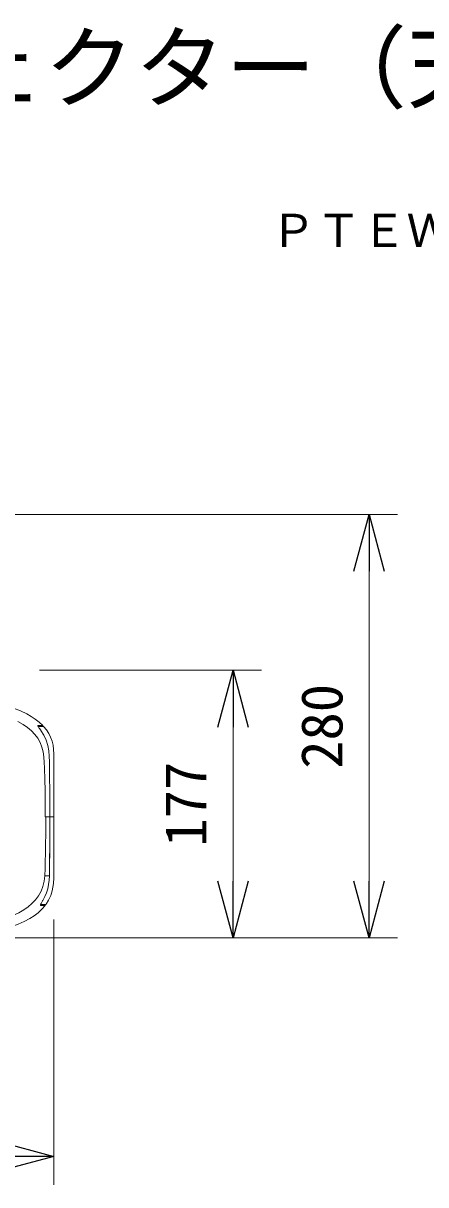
# Model space of a CAD drawing. Units: millimetres, scale not verified. Extents: x -63 to 62, y -56 to 57.
# Drawn here: x -12.4 to 5.3, y 5.6 to 56.8 of the extents above; entities that cross this region are included whole.
import ezdxf
from ezdxf.enums import TextEntityAlignment as Align

# ---------------------------------------------------------------- set-up
doc = ezdxf.new("R2010")
doc.units = ezdxf.units.MM
doc.header["$LTSCALE"] = 0.125
for name, color, linetype in [('0-0_0', 7, 'Continuous'), ('0-1_MOJI1', 7, 'Continuous'), ('0-3_TOUROKU', 7, 'Continuous')]:
    doc.layers.add(name, color=color, linetype=linetype)
doc.layers.add('0-4_SUNPO', color=3, linetype='Continuous', lineweight=18)
doc.layers.add('0-5_GAIKEI', color=1, linetype='Continuous', lineweight=18)
doc.styles.add('ＭＳ ゴシック', font='')
doc.styles.get('ＭＳ ゴシック').set_extended_font_data('MS Gothic')

# ---------------------------------------------------------------- blocks, each defined once
blk = doc.blocks.new('_Open30')
at = {"layer": '0-0_0'}
blk.add_line((0, 0), (-1, 0), dxfattribs=at)
blk.add_lwpolyline([(-1, 0.26795), (0, 0), (-1, -0.26795)], dxfattribs=at)
blk = doc.blocks.new('D4')
at = {"layer": '0-4_SUNPO'}
for p, q in [((18.1047, 204.7936), (18.1047, 193.0994)), ((53.4381, 204.7936), (53.4381, 193.0994)), ((50.9381, 194.3494), (20.6047, 194.3494))]:
    blk.add_line(p, q, dxfattribs=at)
at = {"layer": '0-4_SUNPO', "xscale": 2.5, "yscale": 2.5, "rotation": 180}
blk.add_blockref('_Open30', (18.1047, 194.3494), dxfattribs=at)
at = {"layer": '0-4_SUNPO', "xscale": 2.5, "yscale": 2.5}
blk.add_blockref('_Open30', (53.4381, 194.3494), dxfattribs=at)
at = {"layer": '0-4_SUNPO', "color": 7, "style": 'ＭＳ ゴシック'}
blk.add_text('530', height=1.833, dxfattribs=at).set_placement((33.8964, 194.9744), align=Align.BOTTOM_LEFT)
blk = doc.blocks.new('D1')
at = {"layer": '0-4_SUNPO'}
for p, q in [((46.2514, 222.6457), (68.5958, 222.6457)), ((67.3458, 206.479), (67.3458, 220.1457)), ((48.2381, 203.979), (68.5958, 203.979))]:
    blk.add_line(p, q, dxfattribs=at)
at = {"layer": '0-4_SUNPO', "xscale": 2.5, "yscale": 2.5}
for p, rotation in [((67.3458, 222.6457), 90), ((67.3458, 203.979), 270)]:
    blk.add_blockref('_Open30', p, dxfattribs=dict(at, rotation=rotation))
at = {"layer": '0-4_SUNPO', "color": 7, "style": 'ＭＳ ゴシック'}
blk.add_text('280', height=1.833, rotation=90, dxfattribs=at).set_placement((66.7208, 211.4373), align=Align.BOTTOM_LEFT)
blk = doc.blocks.new('D2')
at = {"layer": '0-4_SUNPO'}
for p, q in [((52.8047, 215.779), (62.5958, 215.779)), ((61.3458, 206.479), (61.3458, 213.279)), ((48.2381, 203.979), (62.5958, 203.979))]:
    blk.add_line(p, q, dxfattribs=at)
at = {"layer": '0-4_SUNPO', "xscale": 2.5, "yscale": 2.5}
for p, rotation in [((61.3458, 215.779), 90), ((61.3458, 203.979), 270)]:
    blk.add_blockref('_Open30', p, dxfattribs=dict(at, rotation=rotation))
at = {"layer": '0-4_SUNPO', "color": 7, "style": 'ＭＳ ゴシック'}
blk.add_text('177', height=1.833, rotation=90, dxfattribs=at).set_placement((60.7208, 208.004), align=Align.BOTTOM_LEFT)

msp = doc.modelspace()

# ---------------------------------------------------------------- linework, layer by layer
at = {"layer": '0-5_GAIKEI'}
for p, q in [((-12.4149, 25.8984), (-12.6519, 26.0351)), ((-12.2253, 25.767), (-12.4149, 25.8984)), ((-12.0489, 25.6186), (-12.2253, 25.767)), ((-11.903, 25.4665), (-12.0489, 25.6186)), ((-11.5679, 25.8237), (-11.7556, 25.8172)), ((-11.7089, 25.8188), (-11.7089, 25.8116)), ((-11.7061, 25.8116), (-11.6691, 25.8116)), ((-11.7756, 25.2978), (-11.903, 25.4665)), ((-11.6687, 25.1088), (-11.7756, 25.2978)), ((-11.588, 24.9059), (-11.6687, 25.1088)), ((-11.5341, 24.6918), (-11.588, 24.9059)), ((-11.5026, 24.4721), (-11.5341, 24.6918)), ((-11.4858, 24.2327), (-11.5026, 24.4721)), ((-11.4773, 23.9928), (-11.4858, 24.2327)), ((-11.0622, 19.3065), (-11.0622, 24.2331)), ((-11.4743, 23.9021), (-11.4773, 23.9928)), ((-11.4713, 23.8114), (-11.4743, 23.9021)), ((-11.4662, 23.643), (-11.4713, 23.8114)), ((-11.4615, 23.4746), (-11.4662, 23.643)), ((-11.4575, 23.3121), (-11.4615, 23.4746)), ((-11.4539, 23.1495), (-11.4575, 23.3121)), ((-11.4477, 22.8132), (-11.4539, 23.1495)), ((-11.4436, 22.4769), (-11.4477, 22.8132)), ((-11.4415, 22.1511), (-11.4436, 22.4769)), ((-11.4405, 21.8253), (-11.4415, 22.1511)), ((-11.4198, 21.8253), (-11.4405, 21.8253)), ((-11.4196, 21.8253), (-11.2384, 21.8253)), ((-11.2383, 21.8253), (-11.0622, 21.8253)), ((-11.2626, 19.2252), (-11.4738, 19.2252)), ((-11.6516, 17.9586), (-11.4639, 17.9586))]:
    msp.add_line(p, q, dxfattribs=at)
at = {"layer": '0-5_GAIKEI', "color": 7}
msp.add_line((-11.0622, 19.2252), (-11.0622, 24.4252), dxfattribs=at)
for points in [[(-11.5541, 25.8575), (-11.7124, 26.0079), (-11.8831, 26.1424), (-12.0636, 26.2623), (-12.2514, 26.3692), (-12.5397, 26.507), (-12.8377, 26.6235)], [(-11.0622, 24.4252), (-11.0637, 24.6145), (-11.0737, 24.8022), (-11.099, 24.9873), (-11.1435, 25.1692), (-11.2086, 25.3447), (-11.2925, 25.5101), (-11.3927, 25.6643), (-11.507, 25.8062)], [(-11.4091, 17.9786), (-11.2946, 18.161), (-11.2032, 18.3576), (-11.1366, 18.5668), (-11.1037, 18.729), (-11.0831, 18.8933), (-11.0764, 18.976), (-11.0711, 19.0591), (-11.0688, 19.1007), (-11.0666, 19.1422), (-11.0644, 19.1838), (-11.0622, 19.2252)], [(-18.2622, 16.4919), (-17.806, 16.4922), (-17.351, 16.4942), (-16.8969, 16.4995), (-16.4439, 16.5096), (-15.8423, 16.5331), (-15.2446, 16.5719), (-14.6519, 16.6307), (-14.2113, 16.691), (-13.7754, 16.7686), (-13.3451, 16.8674), (-12.9209, 16.9934), (-12.6439, 17.0955), (-12.3751, 17.2146), (-12.1164, 17.3542), (-11.9311, 17.4737), (-11.7565, 17.6074), (-11.5948, 17.7575), (-11.4481, 17.9263)], [(-11.4212, 17.9723), (-11.4216, 17.9723), (-11.5181, 17.9723)], [(-11.4639, 17.9586), (-11.4637, 17.9586), (-11.4635, 17.9586), (-11.4623, 17.9585), (-11.4612, 17.9584), (-11.4579, 17.9576), (-11.4548, 17.9564), (-11.452, 17.9546), (-11.4494, 17.9524), (-11.4473, 17.9498), (-11.4457, 17.9468), (-11.4446, 17.9437), (-11.444, 17.9404), (-11.444, 17.937), (-11.4445, 17.9337), (-11.4456, 17.9306), (-11.4472, 17.9276)], [(-11.4481, 17.9263), (-11.4476, 17.927), (-11.4472, 17.9276)], [(-11.439, 17.9723), (-11.4303, 17.9723), (-11.4215, 17.9723)], [(-11.4212, 17.9723), (-11.421, 17.9723), (-11.4208, 17.9723), (-11.4189, 17.9724), (-11.4169, 17.9728), (-11.4148, 17.9735), (-11.4129, 17.9747), (-11.4112, 17.9761), (-11.4097, 17.9778)], [(-11.4104, 17.9787), (-11.4103, 17.9787), (-11.4097, 17.9787), (-11.4091, 17.9786)], [(-11.4091, 17.9786), (-11.4094, 17.9782), (-11.4097, 17.9778)]]:
    msp.add_lwpolyline(points, dxfattribs=at)
at = {"layer": '0-5_GAIKEI'}
for points in [[(-11.7622, 25.8316), (-11.7654, 25.8424), (-11.7656, 25.8504), (-11.7644, 25.8534), (-11.7622, 25.8556)], [(-11.7622, 25.8556), (-11.7596, 25.8567), (-11.7563, 25.8571)], [(-11.632, 25.6364), (-11.6439, 25.6526), (-11.6558, 25.6687), (-11.6847, 25.7085), (-11.7118, 25.7469), (-11.7307, 25.7751), (-11.7467, 25.8009), (-11.7554, 25.8167), (-11.7618, 25.8305), (-11.762, 25.8311), (-11.7622, 25.8316)], [(-11.7563, 25.8571), (-11.7034, 25.8569), (-11.6511, 25.8567), (-11.6018, 25.8565), (-11.553, 25.8562)], [(-11.5192, 25.8115), (-11.556, 25.8116), (-11.5933, 25.8116), (-11.7089, 25.8116)], [(-11.2386, 21.8253), (-11.2416, 22.7979), (-11.2507, 23.7704), (-11.2539, 24.0136), (-11.2575, 24.2567), (-11.2638, 24.4996), (-11.2823, 24.741), (-11.3246, 24.9804), (-11.3968, 25.2129), (-11.4999, 25.432), (-11.632, 25.6364)], [(-11.5679, 25.8237), (-11.5678, 25.8237), (-11.5678, 25.8237), (-11.5677, 25.8237), (-11.5676, 25.8237), (-11.5673, 25.8237), (-11.567, 25.8238), (-11.5665, 25.8238), (-11.5663, 25.8238)], [(-11.553, 25.8562), (-11.5512, 25.8535), (-11.5498, 25.8504), (-11.5489, 25.8472), (-11.5486, 25.8438), (-11.5489, 25.8405), (-11.5497, 25.8373), (-11.551, 25.8342), (-11.5528, 25.8314), (-11.5551, 25.829), (-11.5577, 25.8269), (-11.5599, 25.8257), (-11.5622, 25.8248), (-11.5631, 25.8245), (-11.564, 25.8242), (-11.5647, 25.8241), (-11.5652, 25.824), (-11.5656, 25.8239), (-11.566, 25.8239), (-11.5662, 25.8238), (-11.5663, 25.8238)], [(-11.553, 25.8562), (-11.5536, 25.8569), (-11.5541, 25.8575)], [(-11.5194, 25.8115), (-11.5189, 25.8116), (-11.5184, 25.8116)], [(-11.5078, 25.8071), (-11.5094, 25.8087), (-11.5113, 25.8099), (-11.5133, 25.8108), (-11.5155, 25.8114), (-11.5168, 25.8116), (-11.518, 25.8116), (-11.5182, 25.8116), (-11.5184, 25.8116)], [(-11.5078, 25.8071), (-11.5074, 25.8067), (-11.507, 25.8062)], [(-11.4147, 21.8253), (-11.4178, 21.175), (-11.427, 20.5249), (-11.4339, 20.1999), (-11.4422, 19.8749), (-11.4509, 19.55), (-11.468, 19.2252)], [(-11.2626, 19.2252), (-11.2606, 19.2652), (-11.2593, 19.3053), (-11.2499, 19.9152), (-11.244, 20.5252), (-11.2399, 21.1752), (-11.2386, 21.8253)], [(-11.2624, 19.2252), (-11.2622, 19.2288), (-11.262, 19.2323), (-11.261, 19.2555), (-11.2601, 19.2788), (-11.2594, 19.3014), (-11.2587, 19.324), (-11.2582, 19.346), (-11.2578, 19.3681), (-11.2574, 19.3924), (-11.257, 19.4167), (-11.2559, 19.4833), (-11.2549, 19.5498), (-11.2538, 19.6257), (-11.2528, 19.7015), (-11.2513, 19.8126), (-11.2499, 19.9237), (-11.2483, 20.065), (-11.2468, 20.2064), (-11.2454, 20.3462), (-11.2441, 20.4861), (-11.243, 20.6244), (-11.242, 20.7627), (-11.2412, 20.8843), (-11.2405, 21.0058), (-11.2399, 21.1341), (-11.2394, 21.2623), (-11.239, 21.3956), (-11.2388, 21.529), (-11.2385, 21.6717), (-11.2384, 21.8143), (-11.2384, 21.8253)], [(-11.468, 19.2252), (-11.4956, 18.9937), (-11.5465, 18.7683), (-11.6272, 18.5526), (-11.7368, 18.3521), (-11.8726, 18.1704), (-12.0298, 18.0072), (-12.2029, 17.8625), (-12.3895, 17.7333)], [(-11.5477, 18.1484), (-11.4585, 18.3136), (-11.3874, 18.4856), (-11.3341, 18.6642), (-11.298, 18.8485), (-11.2758, 19.0363), (-11.2628, 19.2252)], [(-11.6465, 17.9265), (-11.6526, 17.9284), (-11.6557, 17.9341), (-11.6556, 17.9438), (-11.6522, 17.957), (-11.6461, 17.9731), (-11.6376, 17.9916), (-11.6257, 18.0147), (-11.612, 18.0397), (-11.5938, 18.0714), (-11.5744, 18.1042), (-11.5611, 18.1263), (-11.5477, 18.1484)], [(-11.6522, 17.9572), (-11.6428, 17.9417), (-11.6465, 17.9265)], [(-11.6465, 17.9721), (-11.5955, 17.9721), (-11.5776, 17.9721), (-11.5594, 17.9721), (-11.5414, 17.9721), (-11.5231, 17.9722), (-11.5049, 17.9722), (-11.4864, 17.9722), (-11.468, 17.9722), (-11.4493, 17.9723), (-11.4307, 17.9723), (-11.4213, 17.9723)], [(-11.4472, 17.9276), (-11.4521, 17.9276), (-11.4569, 17.9276), (-11.4767, 17.9274), (-11.4965, 17.9274), (-11.5708, 17.9269), (-11.6465, 17.9265)], [(-11.5474, 18.1482), (-11.5475, 18.1482), (-11.5477, 18.1484)], [(-12.3895, 17.7333), (-12.6115, 17.6039), (-12.8405, 17.4914), (-13.0753, 17.393), (-13.3148, 17.3059), (-13.8042, 17.1592), (-14.3009, 17.0434), (-14.8002, 16.9508), (-15.3024, 16.8766), (-15.8069, 16.8177), (-16.3136, 16.7711), (-17.1283, 16.7163), (-17.9472, 16.6813), (-18.7693, 16.6617), (-19.5936, 16.6527), (-20.4192, 16.6496), (-21.7972, 16.648), (-23.1782, 16.6481), (-24.5622, 16.6482), (-25.9492, 16.648), (-27.3385, 16.6478), (-28.7289, 16.6477)]]:
    msp.add_lwpolyline(points, dxfattribs=at)

# ---------------------------------------------------------------- block references
at = {"layer": '0-4_SUNPO'}
for name in ['D1', 'D2', 'D4']:
    msp.add_blockref(name, (-64.5003, -187.4871), dxfattribs=at)

# ---------------------------------------------------------------- texts
at = {"layer": '0-1_MOJI1', "style": 'ＭＳ ゴシック'}
msp.add_text('液晶プロジェクター（天吊り金具付）', height=2.933, dxfattribs=at).set_placement((-35.5003, 52.5129), align=Align.BOTTOM_LEFT)
at = {"layer": '0-3_TOUROKU', "style": 'ＭＳ ゴシック'}
msp.add_text('ＰＴＥＷ７３０＋ＥＴＰＫＥ３００Ｂ＋ＥＴＰＫＤ１２０Ｓ', height=1.466, dxfattribs=at).set_placement((-1.5004, 46.5129), align=Align.BOTTOM_LEFT)

doc.saveas('drawing.dxf')
